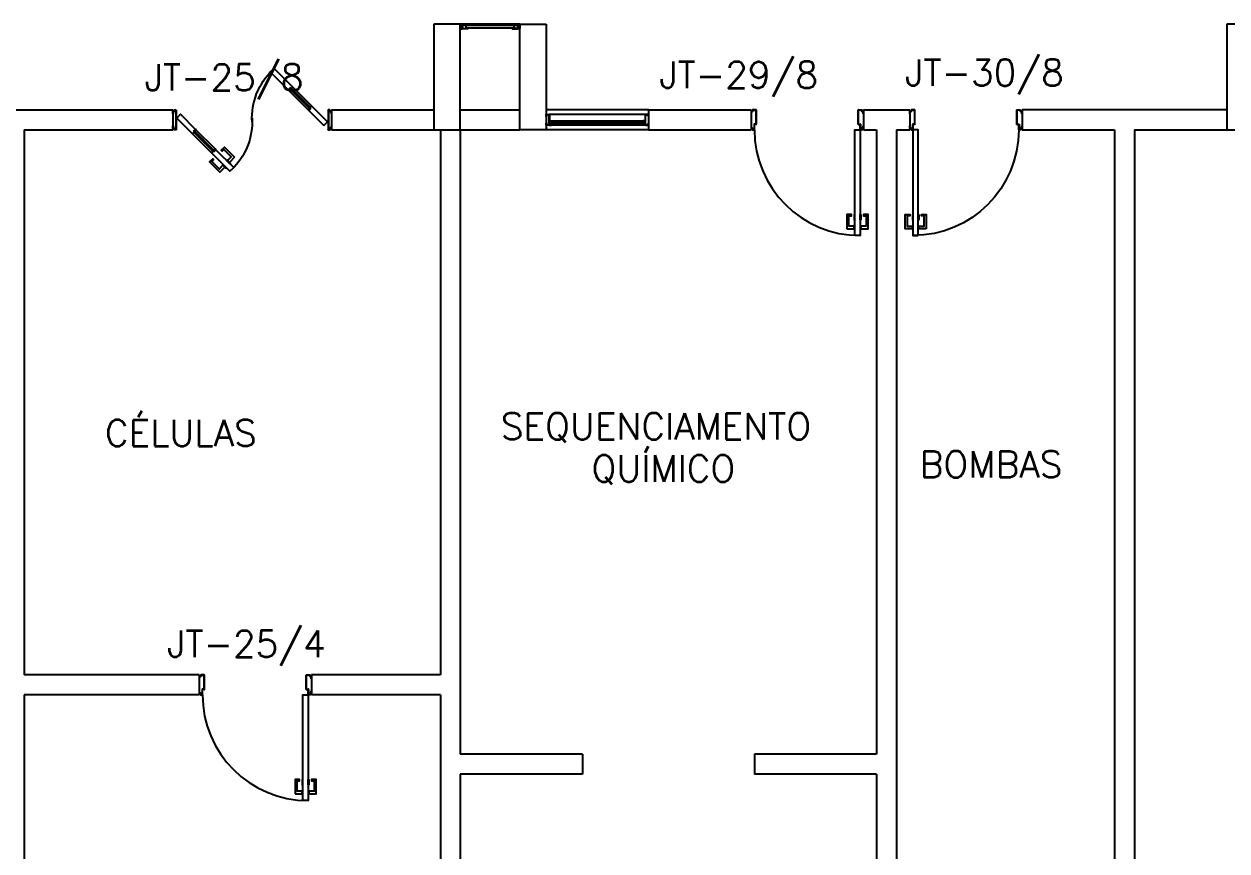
# Model space of a CAD drawing. Header units: millimetres. Extents: x 2686 to 2939, y 1294 to 1441.
# Drawn here: x 2763.17 to 2772.27, y 1425.39 to 1431.65 of the extents above; entities that cross this region are included whole.
import ezdxf

# ---------------------------------------------------------------- set-up
doc = ezdxf.new("R2010")
doc.units = ezdxf.units.MM
for name, color, linetype in [('AR-ALV', 2, 'Continuous'), ('AR-ESQ', 1, 'Continuous'), ('AR-ESTC', 3, 'Continuous'), ('AR-PEITORIL', 1, 'Continuous'), ('AR-PORTA', 1, 'Continuous'), ('DT-ESQ-BAGUETE-C', 1, 'Continuous'), ('DT-ESQ-BAGUETE-V', 1, 'Continuous'), ('DT-ESQ-CHAPA DOBRADA-V', 1, 'Continuous'), ('DT-ESQ-MARCO-V', 1, 'Continuous'), ('DT-ESQ-PERFIL CADEIRA-C', 2, 'Continuous'), ('DT-ESQ-PERFIL CADEIRA-V', 2, 'Continuous'), ('DT-ESQ-PERFIL U-C', 2, 'Continuous'), ('DT-ESQ-VENEZIANA-C', 1, 'Continuous'), ('DT-ESQ-VENEZIANA-V', 1, 'Continuous'), ('DT-ESQ-VIDRO-C', 2, 'Continuous'), ('DT-TXTMOD', 1, 'Continuous'), ('ENDEREÇO', 2, 'Continuous'), ('maçaneta', 1, 'Continuous'), ('mov', 1, 'Continuous'), ('PM-PERFIL U-C', 2, 'Continuous'), ('PM-VIDRO', 2, 'Continuous'), ('pm1', 2, 'Continuous'), ('pm2', 2, 'Continuous'), ('TEXTO', 2, 'Continuous')]:
    doc.layers.add(name, color=color, linetype=linetype)
doc.styles.add('S10', font='simplex.shx', dxfattribs={"height": 0.1})
doc.styles.add('UNB-100', font='simplex.shx', dxfattribs={"height": 0.2})
doc.styles.add('UNB1-100', font='simplex.shx', dxfattribs={"height": 0.2})

# ---------------------------------------------------------------- blocks, each defined once
blk = doc.blocks.new('EF01-P')
at = {"layer": 'DT-ESQ-BAGUETE-C', "ltscale": 0.1}
for points in [[(0.0015, 0.035), (0.015, 0.035), (0.015, 0.0335), (0.0015, 0.0335), (0.0015, 0.005), (0.015, 0.005), (0.015, 0.0035), (0.0015, 0.0035, -0.414214), (0, 0.005), (0, 0.0335, -0.414214)], [(0.4485, 0.035), (0.435, 0.035), (0.435, 0.0335), (0.4485, 0.0335), (0.4485, 0.005), (0.435, 0.005), (0.435, 0.0035), (0.4485, 0.0035, 0.414214), (0.45, 0.005), (0.45, 0.0335, 0.414214)]]:
    blk.add_lwpolyline(points, format="xyb", close=True, dxfattribs=at)
at = {"layer": 'DT-ESQ-PERFIL CADEIRA-C', "ltscale": 0.1}
for points in [[(0.01, 0.0015), (0.01, 0.003), (0.0015, 0.003, 1), (0.0015, 0), (0.015, 0, 0.414214), (0.0165, 0.0015), (0.0165, 0.0335), (0.043, 0.0335)], [(0.043, 0.0065), (0.018, 0.0065), (0.018, 0.0165), (0.0165, 0.0165), (0.0165, 0.0065, 0.414214), (0.018, 0.005), (0.043, 0.005), (0.0565, 0.005, 1), (0.0565, 0.008), (0.043, 0.008), (0.043, 0.02), (0.043, 0.032), (0.0565, 0.032, 1), (0.0565, 0.035), (0.043, 0.035), (0.0165, 0.035, 0.414214), (0.015, 0.0335), (0.015, 0.0015), (0.0015, 0.0015)], [(0.0415, 0.02), (0.0415, 0.032, -0.414214), (0.043, 0.0335), (0.0565, 0.0335)], [(0.0415, 0.02), (0.0415, 0.008, 0.414214), (0.043, 0.0065), (0.0565, 0.0065)], [(0.407, 0.0065), (0.432, 0.0065), (0.432, 0.0165), (0.4335, 0.0165), (0.4335, 0.0065, -0.414214), (0.432, 0.005), (0.407, 0.005), (0.3935, 0.005, -1), (0.3935, 0.008), (0.407, 0.008), (0.407, 0.02), (0.407, 0.032), (0.3935, 0.032, -1), (0.3935, 0.035), (0.407, 0.035), (0.4335, 0.035, -0.414214), (0.435, 0.0335), (0.435, 0.0015), (0.4485, 0.0015)], [(0.4085, 0.02), (0.4085, 0.032, 0.414214), (0.407, 0.0335), (0.3935, 0.0335)], [(0.4085, 0.02), (0.4085, 0.008, -0.414214), (0.407, 0.0065), (0.3935, 0.0065)], [(0.44, 0.0015), (0.44, 0.003), (0.4485, 0.003, -1), (0.4485, 0), (0.435, 0, -0.414214), (0.4335, 0.0015), (0.4335, 0.0335), (0.407, 0.0335)]]:
    blk.add_lwpolyline(points, format="xyb", dxfattribs=at)
at = {"layer": 'DT-ESQ-PERFIL CADEIRA-V', "ltscale": 0.1}
blk.add_line((0.015, 0), (0.435, 0), dxfattribs=at)
at = {"layer": 'DT-ESQ-VENEZIANA-C', "ltscale": 0.1}
for p, q in [((0.043, 0.0105), (0.407, 0.0105)), ((0.043, 0.009), (0.407, 0.009))]:
    blk.add_line(p, q, dxfattribs=at)
at = {"layer": 'DT-ESQ-VENEZIANA-V', "ltscale": 0.1}
blk.add_line((0.043, 0.031), (0.407, 0.031), dxfattribs=at)
blk = doc.blocks.new('EF04A-P')
at = {"layer": 'DT-ESQ-BAGUETE-C', "ltscale": 0.1}
for points in [[(0.039, -0.05), (0.0255, -0.05), (0.0255, -0.0485), (0.039, -0.0485), (0.039, -0.0365), (0.0255, -0.0365), (0.0255, -0.035), (0.039, -0.035, -0.414214), (0.0405, -0.0365), (0.0405, -0.0485, -0.414214)], [(0.736, -0.05), (0.7495, -0.05), (0.7495, -0.0485), (0.736, -0.0485), (0.736, -0.0365), (0.7495, -0.0365), (0.7495, -0.035), (0.736, -0.035, 0.414214), (0.7345, -0.0365), (0.7345, -0.0485, 0.414214)]]:
    blk.add_lwpolyline(points, format="xyb", close=True, dxfattribs=at)
at = {"layer": 'DT-ESQ-BAGUETE-V', "ltscale": 0.1}
blk.add_line((0.736, -0.05), (0.039, -0.05), dxfattribs=at)
at = {"layer": 'DT-ESQ-CHAPA DOBRADA-V', "ltscale": 0.1}
blk.add_line((0.735, -0.067), (0.04, -0.067), dxfattribs=at)
at = {"layer": 'DT-ESQ-MARCO-V', "ltscale": 0.1}
for p, q in [((0.0235, -0.035), (0.7515, -0.035)), ((0.0235, -0.115), (0.7515, -0.115))]:
    blk.add_line(p, q, dxfattribs=at)
at = {"layer": 'DT-ESQ-PERFIL U-C', "ltscale": 0.1}
for points in [[(0.025, -0.0655), (0.025, -0.0655, 0.414214), (0.0235, -0.067), (0.0235, -0.1135), (0.0015, -0.1135), (0.0015, -0.1), (0, -0.1), (0, -0.1135, 0.414214), (0.0015, -0.115), (0.0235, -0.115, 0.414214), (0.025, -0.1135), (0.025, -0.067), (0.04, -0.067, 1), (0.04, -0.064), (0.025, -0.064), (0.025, -0.0365, 0.414214), (0.0235, -0.035), (0.0015, -0.035, 0.414214), (0, -0.0365), (0, -0.05), (0.0015, -0.05), (0.0015, -0.0365), (0.0235, -0.0365), (0.0235, -0.064, 0.414214), (0.025, -0.0655), (0.04, -0.0655)], [(0.75, -0.0655), (0.75, -0.0655, -0.414214), (0.7515, -0.067), (0.7515, -0.1135), (0.7735, -0.1135), (0.7735, -0.1), (0.775, -0.1), (0.775, -0.1135, -0.414214), (0.7735, -0.115), (0.7515, -0.115, -0.414214), (0.75, -0.1135), (0.75, -0.067), (0.735, -0.067, -1), (0.735, -0.064), (0.75, -0.064), (0.75, -0.0365, -0.414214), (0.7515, -0.035), (0.7735, -0.035, -0.414214), (0.775, -0.0365), (0.775, -0.05), (0.7735, -0.05), (0.7735, -0.0365), (0.7515, -0.0365), (0.7515, -0.064, -0.414214), (0.75, -0.0655), (0.735, -0.0655)]]:
    blk.add_lwpolyline(points, format="xyb", dxfattribs=at)
at = {"layer": 'DT-ESQ-VIDRO-C', "ltscale": 0.1}
blk.add_lwpolyline([(0.027, -0.062), (0.027, -0.052), (0.748, -0.052), (0.748, -0.062)], close=True, dxfattribs=at)
at = {"layer": 'DT-TXTMOD', "ltscale": 0.1, "style": 'S10', "flags": 3}
blk.add_attdef('EF04A', (0.05, 0), '', height=0.1, dxfattribs=at)
blk = doc.blocks.new('PM7B')
at = {"layer": 'maçaneta'}
for points in [[(0.7317, -0.2081), (0.7706, -0.247), (0.7848, -0.2329), (0.7576, -0.2056, -0.414214), (0.7576, -0.2035), (0.8131, -0.148), (0.8272, -0.1622), (0.8343, -0.1551), (0.8095, -0.1303)], [(0.806, -0.2824), (0.8449, -0.3213), (0.9227, -0.2435), (0.8979, -0.2187), (0.8908, -0.2258), (0.905, -0.2399), (0.8495, -0.2954, -0.414214), (0.8474, -0.2954), (0.8201, -0.2682)], [(0.8449, -0.3213), (0.806, -0.2824), (0.8201, -0.2682), (0.8474, -0.2954, 0.414214), (0.8495, -0.2954), (0.905, -0.2399), (0.8908, -0.2258), (0.8979, -0.2187), (0.9227, -0.2435)]]:
    blk.add_lwpolyline(points, format="xyb", close=True, dxfattribs=at)
for points in [[(0.7918, -0.2258), (0.7636, -0.2541), (0.7671, -0.2576), (0.7954, -0.2293)], [(0.7918, -0.2258), (0.7636, -0.2541), (0.7671, -0.2576), (0.7954, -0.2293)], [(0.8272, -0.2612), (0.7989, -0.2894), (0.7954, -0.2859), (0.8237, -0.2576)], [(0.8272, -0.2612), (0.7989, -0.2894), (0.7954, -0.2859), (0.8237, -0.2576)]]:
    blk.add_lwpolyline(points, close=True, dxfattribs=at)
at = {"layer": 'mov'}
for centre, start, end in [((0.0994, 0.0888), 356.80287, 46.39924), ((1.1006, 0.0612), 176.80287, 226.39924)]:
    blk.add_arc(centre, 0.5014, start, end, dxfattribs=at)
at = {"layer": 'PM-PERFIL U-C'}
for p, q in [((0, 0.12), (0, 0.1385)), ((0.002, 0.12), (0, 0.12)), ((0.0015, 0.14), (0.01, 0.14)), ((0.0105, 0.138), (0.002, 0.138)), ((0.002, 0.138), (0.002, 0.12)), ((0.01, 0.14), (0.01, 0.1485)), ((0.0115, 0.15), (0.0235, 0.15)), ((0.023, 0.148), (0.012, 0.148)), ((0.012, 0.148), (0.012, 0.1395)), ((0.023, 0.148), (0.023, 0.002)), ((0.025, 0.1485), (0.025, 0.0015)), ((1.175, 0.1485), (1.175, 0.0015)), ((1.1885, 0.15), (1.1765, 0.15)), ((1.177, 0.148), (1.188, 0.148)), ((1.177, 0.148), (1.177, 0.002)), ((1.188, 0.148), (1.188, 0.1395)), ((1.1895, 0.138), (1.198, 0.138)), ((1.19, 0.14), (1.19, 0.1485)), ((1.1985, 0.14), (1.19, 0.14)), ((1.198, 0.138), (1.198, 0.12)), ((1.198, 0.12), (1.2, 0.12)), ((1.2, 0.12), (1.2, 0.1385)), ((0, 0.0115), (0, 0.03)), ((0, 0.03), (0.002, 0.03)), ((0.01, 0.01), (0.0015, 0.01)), ((0.002, 0.03), (0.002, 0.012)), ((0.002, 0.012), (0.0105, 0.012)), ((0.01, 0.0015), (0.01, 0.01)), ((0.0235, 0), (0.0115, 0)), ((0.012, 0.0105), (0.012, 0.002)), ((0.012, 0.002), (0.023, 0.002)), ((1.1765, 0), (1.1885, 0)), ((1.188, 0.002), (1.177, 0.002)), ((1.188, 0.0105), (1.188, 0.002)), ((1.198, 0.012), (1.1895, 0.012)), ((1.19, 0.01), (1.1985, 0.01)), ((1.19, 0.0015), (1.19, 0.01)), ((1.198, 0.03), (1.198, 0.012)), ((1.2, 0.03), (1.198, 0.03)), ((1.2, 0.0115), (1.2, 0.03))]:
    blk.add_line(p, q, dxfattribs=at)
for centre, start, end in [((0.0015, 0.1385), 90, 180), ((0.0115, 0.1485), 90, 180), ((0.0105, 0.1395), 270, 0), ((0.0235, 0.1485), 0, 90), ((1.1765, 0.1485), 90, 180), ((1.1895, 0.1395), 180, 270), ((1.1885, 0.1485), 0, 90), ((1.1985, 0.1385), 0, 90), ((0.0015, 0.0115), 180, 270), ((0.0115, 0.0015), 180, 270), ((0.0105, 0.0105), 0, 90), ((0.0235, 0.0015), 269.93864, 0), ((1.1765, 0.0015), 180, 270.06136), ((1.1895, 0.0105), 90, 180), ((1.1885, 0.0015), 270, 0), ((1.1985, 0.0115), 270, 0)]:
    blk.add_arc(centre, 0.0015, start, end, dxfattribs=at)
at = {"layer": 'PM-VIDRO'}
for p, q in [((0.1607, 0.1707), (0.3021, 0.3122)), ((0.3092, 0.3051), (0.1677, 0.1637)), ((0.8908, -0.1551), (1.0323, -0.0137)), ((1.0393, -0.0207), (0.8979, -0.1622))]:
    blk.add_line(p, q, dxfattribs=at)
at = {"layer": 'pm1'}
for p, q in [((0.3021, 0.3122), (0.2915, 0.3228)), ((0.3021, 0.3122), (0.3092, 0.3192)), ((0.3268, 0.3016), (0.3092, 0.3192)), ((0.3162, 0.3122), (0.3092, 0.3051)), ((0.3198, 0.2945), (0.3092, 0.3051)), ((0.3268, 0.3016), (0.3198, 0.2945)), ((0.0296, 0.0609), (0.1501, 0.1813)), ((0.1783, 0.1531), (0.0579, 0.0326)), ((0.1501, 0.1813), (0.1607, 0.1707)), ((0.1536, 0.1637), (0.1607, 0.1707)), ((0.1713, 0.146), (0.1536, 0.1637)), ((0.1677, 0.1637), (0.1607, 0.1566)), ((0.1677, 0.1637), (0.1783, 0.1531)), ((0.1783, 0.1531), (0.1713, 0.146)), ((0.0579, 0.0326), (0.0296, 0.0609)), ((1.0217, -0.0031), (1.0287, 0.004)), ((1.0287, 0.004), (1.0464, -0.0137)), ((1.0323, -0.0137), (1.0393, -0.0066)), ((1.0464, -0.0137), (1.0393, -0.0207)), ((0.8732, -0.1516), (0.8802, -0.1445)), ((0.8732, -0.1516), (0.8908, -0.1692)), ((0.8802, -0.1445), (0.8908, -0.1551)), ((0.8838, -0.1622), (0.8908, -0.1551)), ((0.8979, -0.1622), (0.8908, -0.1692)), ((0.8979, -0.1622), (0.9085, -0.1728))]:
    blk.add_line(p, q, dxfattribs=at)
for points in [[(0.2915, 0.3228), (0.4329, 0.4642), (0.4612, 0.4359), (0.3198, 0.2945)], [(1.0323, -0.0137), (1.0217, -0.0031), (1.1421, 0.1174), (1.1704, 0.0891), (1.0499, -0.0313), (1.0393, -0.0207)], [(0.9085, -0.1728), (0.7671, -0.3142), (0.7388, -0.2859), (0.8732, -0.1516)]]:
    blk.add_lwpolyline(points, dxfattribs=at)
at = {"layer": 'pm2', "color": 1}
for p, q in [((0.1501, 0.1813), (0.2915, 0.3228)), ((0.3198, 0.2945), (0.1783, 0.1531)), ((0.8802, -0.1445), (1.0217, -0.0031)), ((1.0499, -0.0313), (0.9085, -0.1728))]:
    blk.add_line(p, q, dxfattribs=at)
blk = doc.blocks.new('PM3')
at = {"layer": 'maçaneta'}
for points in [[(0.02, 0.825), (-0.035, 0.825), (-0.035, 0.715), (0, 0.715), (0, 0.725), (-0.02, 0.725), (-0.02, 0.8035, -0.414214), (-0.0185, 0.805), (0.02, 0.805)], [(0.125, 0.825), (0.07, 0.825), (0.07, 0.805), (0.1085, 0.805, -0.414214), (0.11, 0.8035), (0.11, 0.725), (0.09, 0.725), (0.09, 0.715), (0.125, 0.715)]]:
    blk.add_lwpolyline(points, format="xyb", close=True, dxfattribs=at)
for points in [[(0.02, 0.715), (0.02, 0.755), (0.025, 0.755), (0.025, 0.715)], [(0.07, 0.715), (0.07, 0.755), (0.065, 0.755), (0.065, 0.715)]]:
    blk.add_lwpolyline(points, close=True, dxfattribs=at)
at = {"layer": 'mov'}
blk.add_arc((0.025, 0.075), 0.8, 0, 90, dxfattribs=at)
at = {"layer": 'PM-PERFIL U-C'}
for p, q in [((0, 0.045), (0, 0.0635)), ((0.002, 0.045), (0, 0.045)), ((0.0015, 0.065), (0.01, 0.065)), ((0.002, 0.063), (0.002, 0.045)), ((0.0105, 0.063), (0.002, 0.063)), ((0.01, 0.065), (0.01, 0.0735)), ((0.0115, 0.075), (0.0235, 0.075)), ((0.012, 0.073), (0.012, 0.0645)), ((0.023, 0.073), (0.012, 0.073)), ((0.023, 0.0335), (0.023, 0.073)), ((0.038, 0.032), (0.0245, 0.032)), ((0.025, 0.0735), (0.025, 0.034)), ((0.0385, 0.034), (0.025, 0.034)), ((0.038, 0.032), (0.038, -0.073)), ((0.04, 0.0325), (0.04, -0.0735)), ((0.81, 0.0325), (0.81, -0.0735)), ((0.8115, 0.034), (0.825, 0.034)), ((0.812, 0.032), (0.8255, 0.032)), ((0.812, 0.032), (0.812, -0.073)), ((0.825, 0.0735), (0.825, 0.034)), ((0.8385, 0.075), (0.8265, 0.075)), ((0.827, 0.073), (0.838, 0.073)), ((0.827, 0.0335), (0.827, 0.073)), ((0.838, 0.073), (0.838, 0.0645)), ((0.8395, 0.063), (0.848, 0.063)), ((0.84, 0.065), (0.84, 0.0735)), ((0.8485, 0.065), (0.84, 0.065)), ((0.848, 0.063), (0.848, 0.045)), ((0.848, 0.045), (0.85, 0.045)), ((0.85, 0.045), (0.85, 0.0635)), ((0, -0.045), (0.002, -0.045)), ((0, -0.0635), (0, -0.045)), ((0.01, -0.065), (0.0015, -0.065)), ((0.002, -0.045), (0.002, -0.063)), ((0.002, -0.063), (0.0105, -0.063)), ((0.01, -0.0735), (0.01, -0.065)), ((0.0385, -0.075), (0.0115, -0.075)), ((0.012, -0.0645), (0.012, -0.073)), ((0.012, -0.073), (0.038, -0.073)), ((0.8115, -0.075), (0.8385, -0.075)), ((0.838, -0.073), (0.812, -0.073)), ((0.838, -0.0645), (0.838, -0.073)), ((0.848, -0.063), (0.8395, -0.063)), ((0.84, -0.0735), (0.84, -0.065)), ((0.84, -0.065), (0.8485, -0.065)), ((0.85, -0.045), (0.848, -0.045)), ((0.848, -0.045), (0.848, -0.063)), ((0.85, -0.0635), (0.85, -0.045))]:
    blk.add_line(p, q, dxfattribs=at)
for centre, start, end in [((0.0015, 0.0635), 90, 180), ((0.0115, 0.0735), 90, 180), ((0.0105, 0.0645), 270, 0), ((0.0245, 0.0335), 180, 270), ((0.0235, 0.0735), 360, 90), ((0.0385, 0.0325), 0, 90), ((0.8115, 0.0325), 90, 180), ((0.8265, 0.0735), 90, 180), ((0.8255, 0.0335), 270, 0), ((0.8395, 0.0645), 180, 270), ((0.8385, 0.0735), 0, 90), ((0.8485, 0.0635), 0, 90), ((0.0015, -0.0635), 180, 270), ((0.0115, -0.0735), 180, 270), ((0.0105, -0.0645), 0, 90), ((0.0385, -0.0735), 269.93864, 0), ((0.8115, -0.0735), 180, 270.06136), ((0.8395, -0.0645), 90, 180), ((0.8385, -0.0735), 270, 0), ((0.8485, -0.0635), 270, 0)]:
    blk.add_arc(centre, 0.0015, start, end, dxfattribs=at)
at = {"layer": 'pm1'}
blk.add_lwpolyline([(0.065, 0.875), (0.065, 0.075), (0.025, 0.075), (0.025, 0.875)], close=True, dxfattribs=at)
blk = doc.blocks.new('PM3B')
at = {"layer": 'maçaneta'}
for points in [[(0.02, 0.9), (-0.035, 0.9), (-0.035, 0.79), (0, 0.79), (0, 0.8), (-0.02, 0.8), (-0.02, 0.8785, -0.414214), (-0.0185, 0.88), (0.02, 0.88)], [(0.125, 0.9), (0.07, 0.9), (0.07, 0.88), (0.1085, 0.88, -0.414214), (0.11, 0.8785), (0.11, 0.8), (0.09, 0.8), (0.09, 0.79), (0.125, 0.79)]]:
    blk.add_lwpolyline(points, format="xyb", close=True, dxfattribs=at)
for points in [[(0.02, 0.79), (0.02, 0.83), (0.025, 0.83), (0.025, 0.79)], [(0.07, 0.79), (0.07, 0.83), (0.065, 0.83), (0.065, 0.79)]]:
    blk.add_lwpolyline(points, close=True, dxfattribs=at)
at = {"layer": 'mov'}
blk.add_arc((0.025, 0.15), 0.8, 0, 90, dxfattribs=at)
at = {"layer": 'PM-PERFIL U-C'}
for p, q in [((0, 0.12), (0, 0.1385)), ((0.002, 0.12), (0, 0.12)), ((0.0015, 0.14), (0.01, 0.14)), ((0.002, 0.138), (0.002, 0.12)), ((0.0105, 0.138), (0.002, 0.138)), ((0.01, 0.14), (0.01, 0.1485)), ((0.0115, 0.15), (0.0235, 0.15)), ((0.012, 0.148), (0.012, 0.1395)), ((0.023, 0.148), (0.012, 0.148)), ((0.023, 0.1085), (0.023, 0.148)), ((0.038, 0.107), (0.0245, 0.107)), ((0.025, 0.1485), (0.025, 0.109)), ((0.0385, 0.109), (0.025, 0.109)), ((0.038, 0.107), (0.038, 0.002)), ((0.04, 0.1075), (0.04, 0.0015)), ((0.81, 0.1075), (0.81, 0.0015)), ((0.8115, 0.109), (0.825, 0.109)), ((0.812, 0.107), (0.8255, 0.107)), ((0.812, 0.107), (0.812, 0.002)), ((0.825, 0.1485), (0.825, 0.109)), ((0.8385, 0.15), (0.8265, 0.15)), ((0.827, 0.148), (0.838, 0.148)), ((0.827, 0.1085), (0.827, 0.148)), ((0.838, 0.148), (0.838, 0.1395)), ((0.8395, 0.138), (0.848, 0.138)), ((0.84, 0.14), (0.84, 0.1485)), ((0.8485, 0.14), (0.84, 0.14)), ((0.848, 0.138), (0.848, 0.12)), ((0.848, 0.12), (0.85, 0.12)), ((0.85, 0.12), (0.85, 0.1385)), ((0, 0.03), (0.002, 0.03)), ((0, 0.0115), (0, 0.03)), ((0.01, 0.01), (0.0015, 0.01)), ((0.002, 0.03), (0.002, 0.012)), ((0.002, 0.012), (0.0105, 0.012)), ((0.01, 0.0015), (0.01, 0.01)), ((0.0385, 0), (0.0115, 0)), ((0.012, 0.0105), (0.012, 0.002)), ((0.012, 0.002), (0.038, 0.002)), ((0.8115, 0), (0.8385, 0)), ((0.838, 0.002), (0.812, 0.002)), ((0.838, 0.0105), (0.838, 0.002)), ((0.848, 0.012), (0.8395, 0.012)), ((0.84, 0.0015), (0.84, 0.01)), ((0.84, 0.01), (0.8485, 0.01)), ((0.85, 0.03), (0.848, 0.03)), ((0.848, 0.03), (0.848, 0.012)), ((0.85, 0.0115), (0.85, 0.03))]:
    blk.add_line(p, q, dxfattribs=at)
for centre, start, end in [((0.0015, 0.1385), 90, 180), ((0.0115, 0.1485), 90, 180), ((0.0105, 0.1395), 270, 0), ((0.0245, 0.1085), 180, 270), ((0.0235, 0.1485), 360, 90), ((0.0385, 0.1075), 0, 90), ((0.8115, 0.1075), 90, 180), ((0.8265, 0.1485), 90, 180), ((0.8255, 0.1085), 270, 0), ((0.8395, 0.1395), 180, 270), ((0.8385, 0.1485), 0, 90), ((0.8485, 0.1385), 0, 90), ((0.0015, 0.0115), 180, 270), ((0.0115, 0.0015), 180, 270), ((0.0105, 0.0105), 0, 90), ((0.0385, 0.0015), 269.93864, 0), ((0.8115, 0.0015), 180, 270.06136), ((0.8395, 0.0105), 90, 180), ((0.8385, 0.0015), 270, 0), ((0.8485, 0.0115), 270, 0)]:
    blk.add_arc(centre, 0.0015, start, end, dxfattribs=at)
at = {"layer": 'pm1'}
blk.add_lwpolyline([(0.065, 0.95), (0.065, 0.15), (0.025, 0.15), (0.025, 0.95)], close=True, dxfattribs=at)

msp = doc.modelspace()

# ---------------------------------------------------------------- linework, layer by layer
at = {"layer": 'AR-ALV'}
for p, q in [((2762.9207, 1430.9999), (2764.2957, 1430.9999)), ((2764.2957, 1430.9999), (2764.2957, 1430.8499)), ((2765.4957, 1430.9999), (2765.4957, 1430.8499)), ((2765.4957, 1430.9999), (2766.2707, 1430.9999)), ((2766.2707, 1430.9999), (2766.2707, 1430.8499)), ((2766.4707, 1430.9999), (2766.9207, 1430.9999)), ((2767.8957, 1430.9999), (2768.6707, 1430.9999)), ((2767.8957, 1430.9999), (2767.8957, 1430.8499)), ((2768.6707, 1430.9999), (2768.6707, 1430.8499)), ((2769.5207, 1430.9999), (2769.8707, 1430.9999)), ((2769.5207, 1430.9999), (2769.5207, 1430.8499)), ((2769.8707, 1430.9999), (2769.8707, 1430.8499)), ((2770.7207, 1430.9999), (2770.7207, 1430.8499)), ((2772.2707, 1430.9999), (2770.7207, 1430.9999)), ((2763.1707, 1430.8499), (2763.1707, 1426.7249)), ((2763.1707, 1430.8499), (2764.2957, 1430.8499)), ((2765.4957, 1430.8499), (2766.2707, 1430.8499)), ((2766.3207, 1430.8499), (2766.3207, 1426.7249)), ((2766.4707, 1430.8499), (2766.9207, 1430.8499)), ((2766.4707, 1430.8499), (2766.4707, 1426.1249)), ((2767.8957, 1430.8499), (2768.6707, 1430.8499)), ((2769.5207, 1430.8499), (2769.6207, 1430.8499)), ((2769.6207, 1430.8499), (2769.6207, 1426.1249)), ((2769.7707, 1430.8499), (2769.7707, 1422.5249)), ((2769.7707, 1430.8499), (2769.8707, 1430.8499)), ((2770.7207, 1430.8499), (2771.4207, 1430.8499)), ((2771.4207, 1430.8499), (2771.4207, 1422.5249)), ((2771.5707, 1430.8499), (2771.5707, 1422.5249)), ((2771.5707, 1430.8499), (2772.2707, 1430.8499)), ((2764.4957, 1426.7249), (2763.1707, 1426.7249)), ((2764.4957, 1426.7249), (2764.4957, 1426.5749)), ((2766.3207, 1426.7249), (2765.3457, 1426.7249)), ((2765.3457, 1426.7249), (2765.3457, 1426.5749)), ((2764.4957, 1426.5749), (2763.1707, 1426.5749)), ((2763.1707, 1426.5749), (2763.1707, 1422.5249)), ((2766.3207, 1426.5749), (2765.3457, 1426.5749)), ((2766.3207, 1426.5749), (2766.3207, 1422.5249)), ((2767.3957, 1426.1249), (2766.4707, 1426.1249)), ((2767.3957, 1426.1249), (2767.3957, 1425.9749)), ((2769.6207, 1426.1249), (2768.6957, 1426.1249)), ((2768.6957, 1426.1249), (2768.6957, 1425.9749)), ((2767.3957, 1425.9749), (2766.4707, 1425.9749)), ((2766.4707, 1425.9749), (2766.4707, 1422.5249)), ((2769.6207, 1425.9749), (2768.6957, 1425.9749)), ((2769.6207, 1425.9749), (2769.6207, 1422.5249))]:
    msp.add_line(p, q, dxfattribs=at)
at = {"layer": 'AR-ESTC'}
for p, q in [((2766.4707, 1431.6499), (2766.2707, 1431.6499)), ((2766.2707, 1431.6499), (2766.2707, 1430.8499)), ((2766.4707, 1430.8499), (2766.4707, 1431.6499)), ((2766.9207, 1431.6499), (2767.1207, 1431.6499)), ((2766.9207, 1430.8499), (2766.9207, 1431.6499)), ((2767.1207, 1431.6499), (2767.1207, 1430.8499)), ((2772.4707, 1431.6499), (2772.2707, 1431.6499)), ((2772.2707, 1431.6499), (2772.2707, 1430.8499)), ((2766.2707, 1430.8499), (2766.4707, 1430.8499)), ((2767.1207, 1430.8499), (2766.9207, 1430.8499)), ((2772.2707, 1430.8499), (2772.4707, 1430.8499))]:
    msp.add_line(p, q, dxfattribs=at)
at = {"layer": 'AR-PEITORIL'}
for p, q in [((2767.8957, 1430.9999), (2767.1207, 1430.9999)), ((2767.8957, 1430.8499), (2767.1207, 1430.8499))]:
    msp.add_line(p, q, dxfattribs=at)

# ---------------------------------------------------------------- block references
at = {"layer": 'AR-ESQ', "rotation": 180}
for name, p in [('EF01-P', (2766.9207, 1431.6499)), ('EF04A-P', (2767.8957, 1430.8499))]:
    msp.add_blockref(name, p, dxfattribs=at)
at = {"layer": 'AR-PORTA', "xscale": -1}
msp.add_blockref('PM7B', (2765.4957, 1430.8499), dxfattribs=at)
at = {"layer": 'AR-PORTA', "rotation": 180}
for name, p in [('PM3B', (2769.5207, 1430.9999)), ('PM3', (2765.3457, 1426.6499))]:
    msp.add_blockref(name, p, dxfattribs=at)
at = {"layer": 'AR-PORTA', "xscale": -1, "rotation": 180}
msp.add_blockref('PM3B', (2769.8707, 1430.9999), dxfattribs=at)

# ---------------------------------------------------------------- texts
at = {"layer": 'ENDEREÇO', "style": 'UNB1-100'}
for s, p in [('JT-25/8', (2764.084, 1431.1464)), ('JT-29/8', (2767.978, 1431.1654)), ('JT-30/8', (2769.8369, 1431.1827)), ('JT-25/4', (2764.2542, 1426.8604))]:
    msp.add_text(s, height=0.2, dxfattribs=at).set_placement(p)
at = {"layer": 'TEXTO', "style": 'UNB-100'}
for s, p in [('CÉLULAS', (2763.7822, 1428.4561)), ('SEQUENCIAMENTO', (2766.7773, 1428.5067)), ('QUÍMICO', (2767.4633, 1428.1869)), ('BOMBAS ', (2769.9455, 1428.2193))]:
    msp.add_text(s, height=0.2, dxfattribs=at).set_placement(p)

doc.saveas('drawing.dxf')
